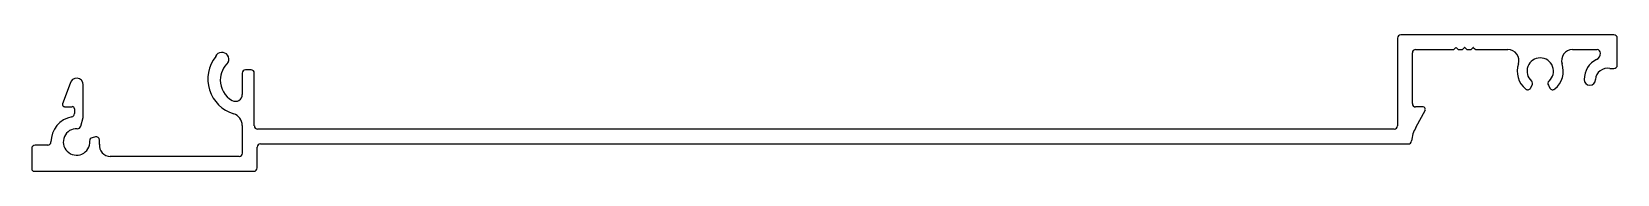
# Model space of a CAD drawing. Extents: x -91 to 93, y -1 to 15.
import ezdxf

# ---------------------------------------------------------------- set-up
doc = ezdxf.new("R2010")
doc.units = 0
doc.layers.add('5', color=7, linetype='CONTINUOUS')

msp = doc.modelspace()

# ---------------------------------------------------------------- linework, layer by layer
at = {"layer": '5', "color": 7, "linetype": 'CONTINUOUS'}
for p, q in [((67.44, 14.83), (67.44, 4.62)), ((92.6, 15.21), (67.83, 15.21)), ((92.98, 11.68), (92.98, 14.83)), ((69.17, 7.2), (69.17, 13.11)), ((69.55, 13.49), (73.9, 13.49)), ((74.07, 13.56), (74.24, 13.73)), ((74.26, 13.73), (74.43, 13.56)), ((74.6, 13.49), (74.9, 13.49)), ((75.07, 13.56), (75.24, 13.73)), ((75.26, 13.73), (75.43, 13.56)), ((75.6, 13.49), (75.9, 13.49)), ((76.07, 13.56), (76.24, 13.73)), ((76.25, 13.73), (76.43, 13.56)), ((76.6, 13.49), (80.28, 13.49)), ((87.78, 13.49), (90.65, 13.49)), ((-65.78, 11.14), (-66.41, 11.14)), ((92.12, 11.3), (92.6, 11.3)), ((-86.79, 9.55), (-87.68, 7.17)), ((-85.28, 5.7), (-85.28, 9.4)), ((-66.79, 10.76), (-66.79, 8.26)), ((-65.4, 4.62), (-65.4, 10.76)), ((82.89, 9.01), (83.09, 9.35)), ((84.97, 9.35), (85.16, 9.01)), ((-87.44, 6.85), (-86.55, 6.85)), ((-86.3, 6.6), (-86.3, 6.05)), ((-85.57, 4.57), (-85.3, 5.6)), ((70.43, 6.82), (69.55, 6.82)), ((69.58, 4.42), (70.68, 6.5)), ((-66.79, 4.67), (-66.79, 1.45)), ((67.06, 4.24), (-65.01, 4.24)), ((-91.26, 2), (-91.26, -0.41)), ((-89.41, 2.38), (-90.88, 2.38)), ((-83.87, 3.34), (-84.25, 3.24)), ((-65.07, -0.28), (-65.07, 2.13)), ((-64.68, 2.51), (68.69, 2.51)), ((-67.17, 1.07), (-82.13, 1.07)), ((-91.01, -0.66), (-65.45, -0.66))]:
    msp.add_line(p, q, dxfattribs=at)
for centre, radius, start, end in [((67.83, 14.83), 0.381, 90, 180), ((92.6, 14.83), 0.381, 0, 90), ((-69.16, 12.36), 0.805, 334.8852, 154.8852), ((69.55, 13.11), 0.381, 90, 180), ((73.9, 13.74), 0.25, 270, 315), ((74.25, 13.73), 0.008, 45, 135), ((74.6, 13.74), 0.25, 225, 270), ((74.9, 13.74), 0.25, 270, 315), ((75.25, 13.73), 0.008, 45, 135), ((75.6, 13.74), 0.25, 225, 270), ((75.9, 13.74), 0.25, 270, 315), ((76.25, 13.73), 0.008, 45, 135), ((76.6, 13.74), 0.25, 225, 270), ((80.28, 12.22), 1.27, 341.6895, 90), ((87.78, 12.22), 1.27, 90, 198.3105), ((90.23, 13.06), 0.8, 296.127, 360), ((90.63, 13.08), 0.403, 356.9673, 86.9673), ((-66.56, 10.07), 4.24, 141.6868, 253.1866), ((-66.56, 9.94), 2.79, 132.023, 180), ((-66.41, 10.76), 0.381, 90, 180), ((-65.78, 10.76), 0.381, 360, 90), ((84.03, 10.98), 2.68, 161.6895, 230.4594), ((84.03, 10.98), 1.54, 311.4595, 228.5405), ((84.03, 10.98), 2.68, 309.5406, 18.3105), ((91.73, 10.01), 2.6, 116.127, 180), ((91.86, 9.92), 1.41, 79.5106, 176.243), ((92.6, 11.68), 0.381, 270, 360), ((-86.05, 9.4), 0.762, 0, 169.2846), ((-66.67, 9.93), 2.68, 179.6339, 241.4001), ((82.76, 9.54), 0.381, 330, 48.5405), ((85.3, 9.54), 0.381, 131.4595, 210), ((89.79, 10.01), 0.667, 180, 0), ((-67.58, 8.26), 0.788, 241.4001, 0), ((82.56, 9.2), 0.381, 230.4594, 330), ((85.49, 9.2), 0.381, 210, 309.5406), ((-86.06, 2.75), 2.97, 100.6637, 179.8384), ((-87.44, 7.11), 0.254, 164.9291, 270), ((-86.68, 6.05), 0.381, 280.6637, 360), ((-86.55, 6.6), 0.254, 360, 90), ((-85.67, 5.7), 0.381, 345, 360), ((-68.2, 4.67), 1.4, 360, 73.1866), ((69.55, 7.2), 0.381, 180, 270), ((70.43, 6.57), 0.25, 345, 90), ((-86.06, 2.75), 1.54, 86.4595, 3.5405), ((-85.94, 4.67), 0.381, 266.4595, 345), ((-65.01, 4.62), 0.381, 180, 270), ((67.06, 4.62), 0.381, 270, 360), ((72.35, 2.66), 3.28, 147.4435, 176.2709), ((-90.88, 2), 0.381, 90, 180), ((-89.41, 2.76), 0.381, 270, 359.8384), ((-84.15, 2.87), 0.381, 105, 183.5405), ((-83.77, 2.97), 0.381, 5.4594, 105), ((-86.06, 2.75), 2.68, 353.9728, 5.4594), ((-82.13, 2.34), 1.27, 173.9728, 270), ((-64.68, 2.13), 0.381, 90, 180), ((68.69, 2.9), 0.381, 270, 356.2709), ((-67.17, 1.45), 0.381, 270, 360), ((-91.01, -0.41), 0.254, 180, 270), ((-65.45, -0.28), 0.381, 270, 360)]:
    msp.add_arc(centre, radius, start, end, dxfattribs=at)

doc.saveas('drawing.dxf')
